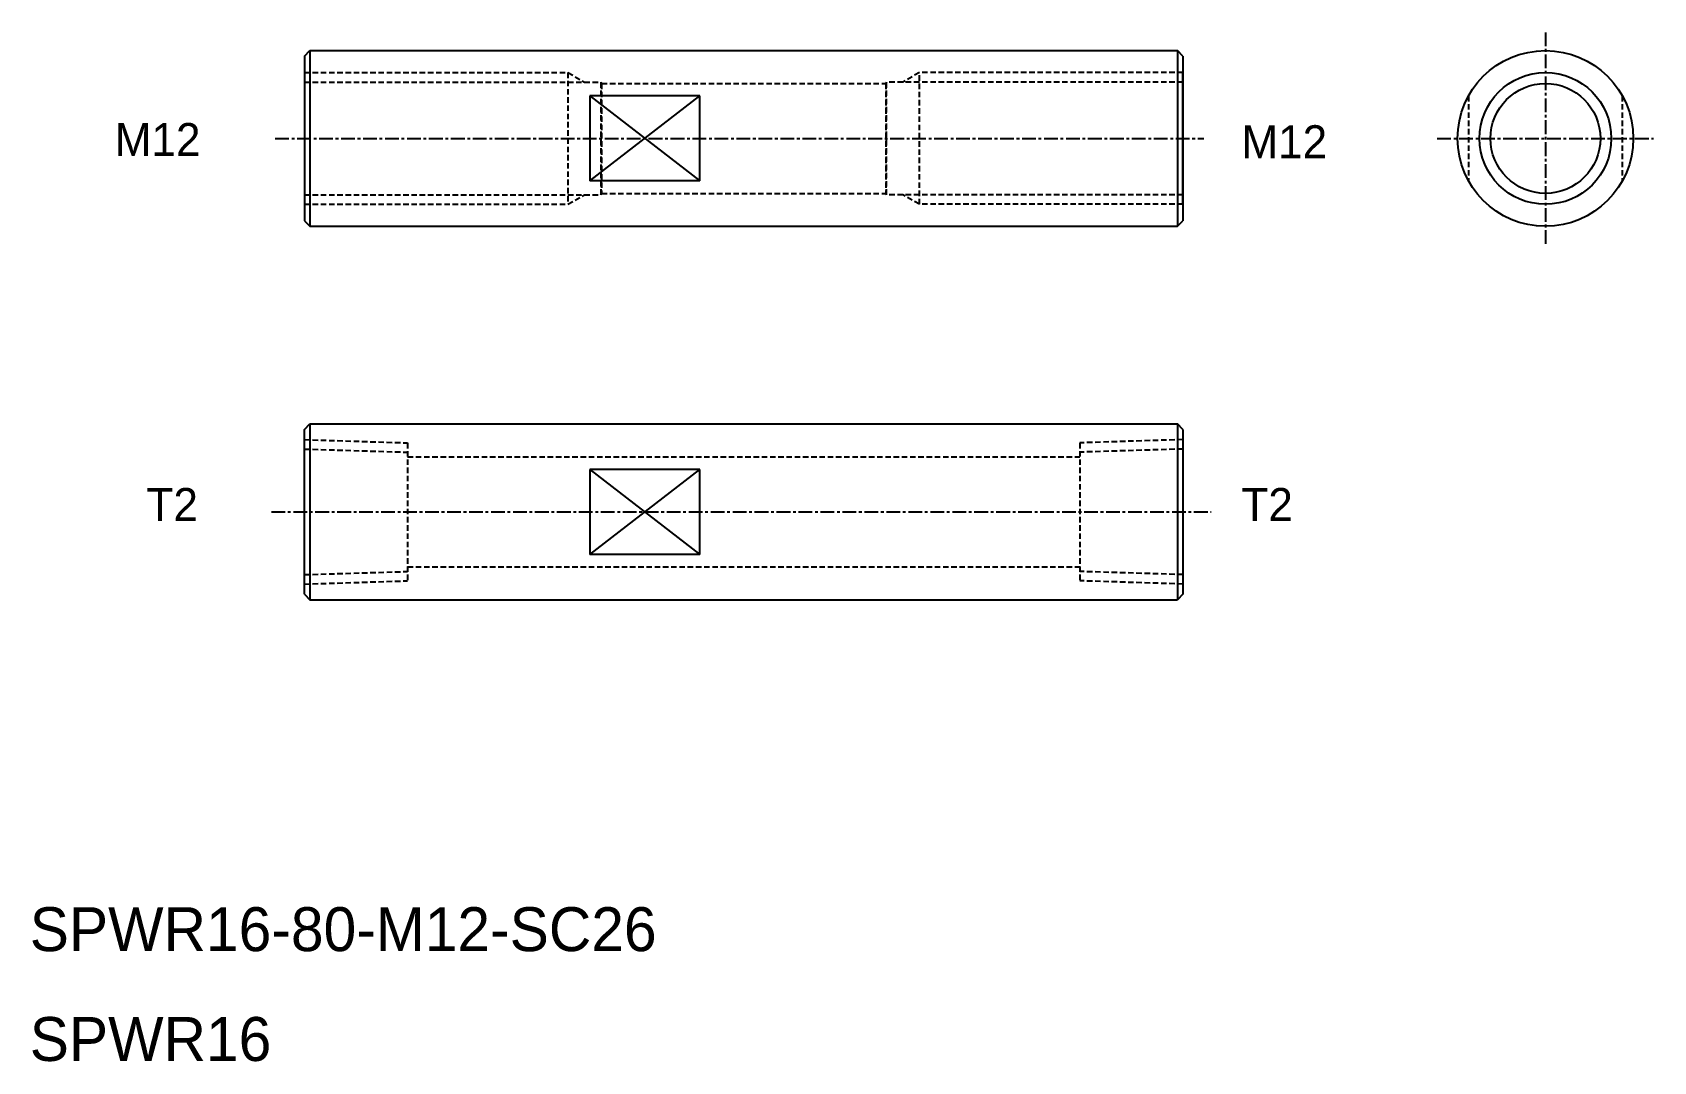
# Model space of a CAD drawing. Extents: x 10 to 158, y 10 to 104.
import ezdxf

# ---------------------------------------------------------------- set-up
doc = ezdxf.new("R2010")
doc.units = 0
doc.linetypes.add('CENTER', pattern=[2, 1.25, -0.25, 0.25, -0.25])
doc.linetypes.add('DASHED', pattern=[0.75, 0.5, -0.25])
doc.layers.get('0').update_dxf_attribs({"linetype": 'CONTINUOUS'})
doc.layers.add('CENTER', color=1, linetype='CENTER')

msp = doc.modelspace()

# ---------------------------------------------------------------- linework, layer by layer
at = {"color": 7, "linetype": 'CONTINUOUS'}
for p, q in [((35, 101.5), (35.5, 102)), ((35.5, 102), (114.5, 102)), ((35.5, 102), (35.5, 86)), ((50.25, 102), (50.25, 102)), ((65, 102), (65, 102)), ((114.5, 102), (114.5, 86)), ((115, 101.5), (114.5, 102)), ((35, 101.5), (35, 86.5)), ((115, 101.5), (115, 86.5)), ((35, 100), (35, 88)), ((115, 88), (115, 100)), ((61, 97.87), (61, 90.13)), ((71, 97.87), (61, 97.87)), ((71, 90.13), (71, 97.87)), ((71, 90.13), (61, 90.13)), ((35, 86.5), (35.5, 86)), ((35.5, 86), (114.5, 86)), ((114.5, 86), (115, 86.5)), ((35, 67.5), (35.5, 68)), ((35.5, 68), (114.5, 68)), ((35.5, 68), (35.5, 52)), ((114.5, 68), (114.5, 52)), ((115, 67.5), (114.5, 68)), ((35, 52.5), (35, 67.5)), ((115, 67.5), (115, 52.5)), ((71, 63.87), (61, 63.87)), ((61, 63.87), (61, 56.13)), ((71, 56.13), (71, 63.87)), ((71, 56.13), (61, 56.13)), ((35, 52.5), (35.5, 52)), ((35.5, 52), (114.5, 52)), ((115, 52.5), (114.5, 52))]:
    msp.add_line(p, q, dxfattribs=at)
at = {"color": 3, "linetype": 'DASHED'}
for p, q in [((35, 100), (59, 100)), ((35, 99.12), (62, 99.12)), ((59, 100), (59, 88)), ((59, 100), (60.52, 99.12)), ((62, 99.12), (62, 88.87)), ((62, 99.12), (62.07, 99)), ((62.07, 99), (87.93, 99)), ((62.07, 99), (62.07, 89)), ((88, 99.12), (87.93, 99)), ((87.93, 99), (87.93, 89)), ((88, 88.87), (88, 99.12)), ((115, 99.12), (88, 99.12)), ((91, 100), (89.48, 99.12)), ((91, 88), (91, 100)), ((115, 100), (91, 100)), ((141, 97.87), (141, 90.13)), ((155, 97.87), (155, 90.13)), ((35, 88.87), (62, 88.87)), ((59, 88), (60.52, 88.87)), ((62, 88.87), (62.07, 89)), ((62.07, 89), (87.93, 89)), ((88, 88.87), (87.93, 89)), ((115, 88.87), (88, 88.87)), ((91, 88), (89.48, 88.87)), ((35, 88), (59, 88)), ((115, 88), (91, 88)), ((35, 66.58), (44.4, 66.28)), ((115, 66.58), (105.6, 66.28)), ((35, 65.72), (44.4, 65.43)), ((44.4, 66.28), (44.4, 53.72)), ((44.4, 65), (105.6, 65)), ((44.4, 65), (75, 65)), ((105.6, 66.28), (105.6, 53.72)), ((115, 65.72), (105.6, 65.43)), ((44.4, 55), (105.6, 55)), ((35, 54.28), (44.4, 54.57)), ((35, 53.42), (44.4, 53.72)), ((115, 54.28), (105.6, 54.57)), ((115, 53.42), (105.6, 53.72))]:
    msp.add_line(p, q, dxfattribs=at)
at = {"color": 3, "linetype": 'CONTINUOUS'}
for p, q in [((61, 90.13), (71, 97.87)), ((61, 97.87), (71, 90.13)), ((61, 56.13), (71, 63.87)), ((61, 63.87), (71, 56.13))]:
    msp.add_line(p, q, dxfattribs=at)
at = {"color": 7, "linetype": 'CONTINUOUS'}
for radius in [8, 5]:
    msp.add_circle((148, 94), radius, dxfattribs=at)
at = {"color": 3}
msp.add_circle((148, 94), 6, dxfattribs=at)
at = {"layer": 'CENTER', "color": 1, "linetype": 'CENTER'}
for p, q in [((148, 103.65), (148, 84.35)), ((32.35, 94), (116.89, 94)), ((138.15, 94), (157.85, 94)), ((32, 60), (117.56, 60))]:
    msp.add_line(p, q, dxfattribs=at)

# ---------------------------------------------------------------- texts
at = {"color": 7, "linetype": 'CONTINUOUS'}
for s, height, p in [('M12', 3, (17.74, 92.4)), ('M12', 3, (120.32, 92.2)), ('T2', 3, (20.63, 59.17)), ('T2', 3, (120.32, 59.17)), ('SPWR16-80-M12-SC26', 4, (10, 20)), ('SPWR16', 4, (10, 10))]:
    msp.add_text(s, height=height, dxfattribs=at).set_placement(p)

doc.saveas('drawing.dxf')
